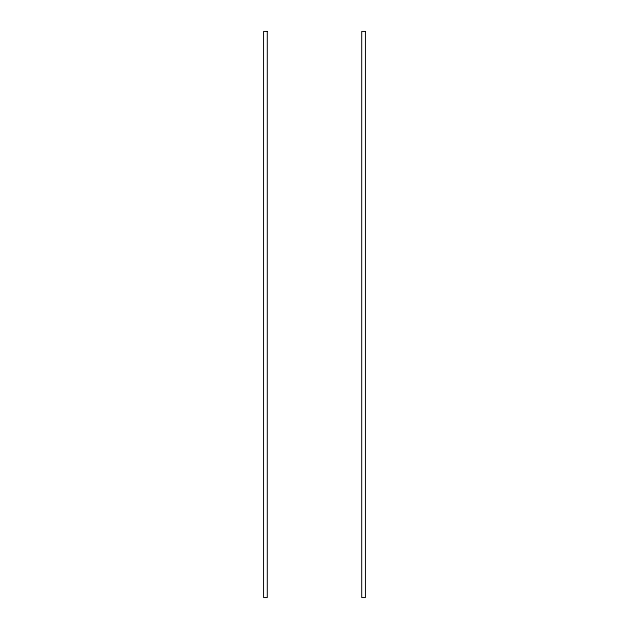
<?xml version="1.0" encoding="UTF-8"?>
<svg xmlns="http://www.w3.org/2000/svg" width="629" height="629" viewBox="0 0 629 629"><rect width="100%" height="100%" fill="white"/><g stroke="black" fill="none" stroke-linecap="round" stroke-linejoin="round"><path stroke-width="0.94" d="M267.325 31.45L263.551 31.45L263.551 597.55L267.325 597.55L267.325 31.45M365.449 31.45L361.675 31.45L361.675 597.55L365.449 597.55L365.449 31.45"/></g></svg>
